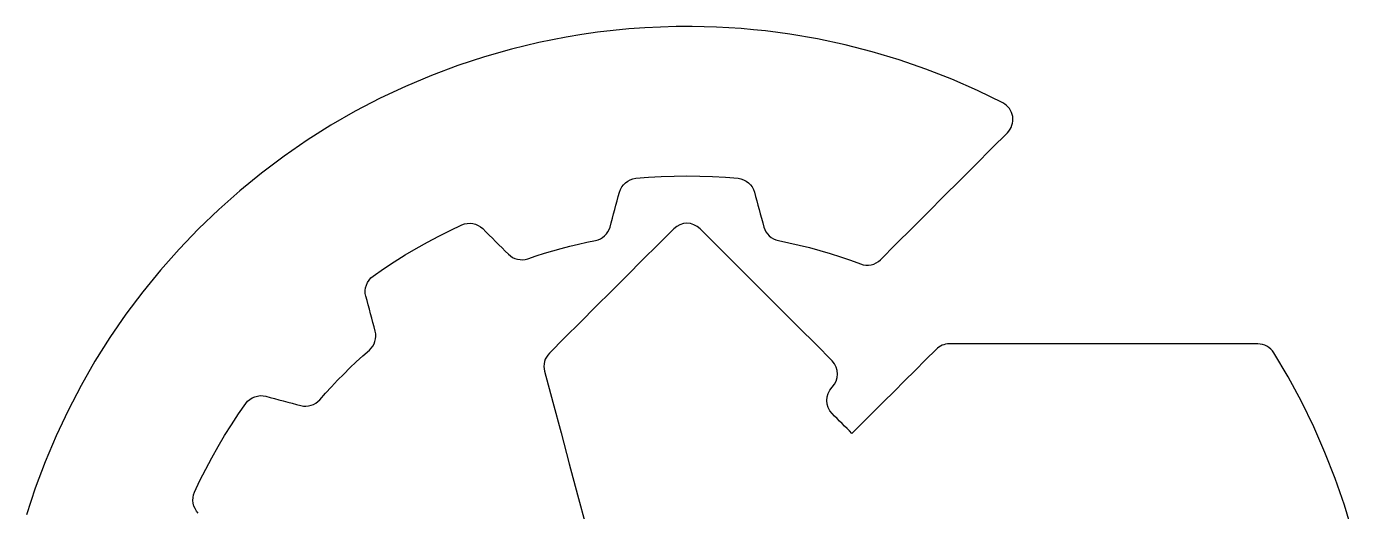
# Model space of a CAD drawing. Extents: x 0 to 169, y 0 to 169.
# Drawn here: x 3.7 to 166.2, y 109.9 to 169.3 of the extents above; entities that cross this region are included whole.
import ezdxf

# ---------------------------------------------------------------- set-up
doc = ezdxf.new("R2010")
doc.units = 0
doc.layers.add('S', color=7, linetype='CONTINUOUS')

msp = doc.modelspace()

# ---------------------------------------------------------------- linework, layer by layer
at = {"layer": 'S', "color": 7}
for p, q in [((77.556368, 169.035158), (75.629299, 168.851049)), ((79.487147, 169.175234), (77.556368, 169.035158)), ((81.420634, 169.271264), (79.487147, 169.175234)), ((83.355832, 169.323234), (81.420634, 169.271264)), ((85.291744, 169.331128), (83.355832, 169.323234)), ((86.797283, 169.306708), (85.291744, 169.331128)), ((88.302202, 169.255686), (86.797283, 169.306708)), ((89.805995, 169.177979), (88.302202, 169.255686)), ((91.308173, 169.073583), (89.805995, 169.177979)), ((92.808258, 168.942494), (91.308173, 169.073583)), ((69.880316, 168.03467), (66.504665, 167.364379)), ((71.790275, 168.350791), (69.880316, 168.03467)), ((73.706934, 168.622922), (71.790275, 168.350791)), ((75.629299, 168.851049), (73.706934, 168.622922)), ((94.305765, 168.784707), (92.808258, 168.942494)), ((95.800217, 168.600218), (94.305765, 168.784707)), ((97.291123, 168.389024), (95.800217, 168.600218)), ((100.68298, 167.80628), (97.291123, 168.389024)), ((104.048215, 167.085726), (100.68298, 167.80628)), ((63.159143, 166.557027), (59.849117, 165.614498)), ((66.504665, 167.364379), (63.159143, 166.557027)), ((107.381431, 166.229114), (104.048215, 167.085726)), ((110.677237, 165.238194), (107.381431, 166.229114)), ((56.579939, 164.538678), (53.356976, 163.33145)), ((59.849117, 165.614498), (56.579939, 164.538678)), ((113.930237, 164.114718), (110.677237, 165.238194)), ((53.356976, 163.33145), (50.185582, 161.9947)), ((117.135043, 162.860435), (113.930237, 164.114718)), ((120.286257, 161.477097), (117.135043, 162.860435)), ((50.185582, 161.9947), (47.071122, 160.530311)), ((123.37849, 159.966454), (120.286257, 161.477097)), ((47.071122, 160.530311), (44.018951, 158.940169)), ((123.609274, 159.829058), (123.37849, 159.966454)), ((123.821714, 159.66499), (123.609274, 159.829058)), ((124.013687, 159.477192), (123.821714, 159.66499)), ((124.183071, 159.268608), (124.013687, 159.477192)), ((124.327744, 159.042178), (124.183071, 159.268608)), ((44.018951, 158.940169), (41.034408, 157.226385)), ((124.44558, 158.800847), (124.327744, 159.042178)), ((124.534463, 158.547556), (124.44558, 158.800847)), ((124.592265, 158.285248), (124.534463, 158.547556)), ((124.571381, 157.48362), (124.609933, 157.749441)), ((124.61727, 158.017802), (124.592265, 158.285248)), ((124.609933, 157.749441), (124.61727, 158.017802)), ((41.034408, 157.226385), (38.122236, 155.392372)), ((122.003672, 154.367554), (123.949533, 156.313551)), ((123.949533, 156.313551), (124.127372, 156.51484)), ((124.127372, 156.51484), (124.2796, 156.735948)), ((124.2796, 156.735948), (124.40509, 156.973417)), ((124.40509, 156.973417), (124.502725, 157.223793)), ((124.502725, 157.223793), (124.571381, 157.48362)), ((38.122236, 155.392372), (35.286899, 153.441626)), ((35.286899, 153.441626), (32.532862, 151.377642)), ((120.057815, 152.421558), (122.003672, 154.367554)), ((32.532862, 151.377642), (29.864592, 149.203912)), ((118.111955, 150.475561), (120.057815, 152.421558)), ((76.506797, 149.369836), (76.673122, 149.672667)), ((76.673122, 149.672667), (76.883206, 149.947647)), ((76.883206, 149.947647), (77.13116, 150.189791)), ((77.13116, 150.189791), (77.411097, 150.394114)), ((77.411097, 150.394114), (77.717119, 150.555631)), ((77.717119, 150.555631), (78.043342, 150.669356)), ((78.043342, 150.669356), (78.383871, 150.730305)), ((78.383871, 150.730305), (79.951235, 150.860584)), ((79.951235, 150.860584), (81.521212, 150.953641)), ((81.521212, 150.953641), (83.09293, 151.009475)), ((83.09293, 151.009475), (84.66552, 151.028087)), ((84.66552, 151.028087), (86.238113, 151.009475)), ((86.238113, 151.009475), (87.809831, 150.953641)), ((87.809831, 150.953641), (89.379808, 150.860584)), ((89.379808, 150.860584), (90.947171, 150.730305)), ((90.947171, 150.730305), (91.287701, 150.669361)), ((91.287701, 150.669361), (91.613921, 150.555638)), ((91.613921, 150.555638), (91.919946, 150.394122)), ((91.919946, 150.394122), (92.19988, 150.189798)), ((92.19988, 150.189798), (92.447834, 149.947652)), ((92.447834, 149.947652), (92.657918, 149.67267)), ((92.657918, 149.67267), (92.824243, 149.369836)), ((116.166095, 148.529564), (118.111955, 150.475561)), ((29.864592, 149.203912), (27.286551, 146.923933)), ((75.958939, 147.43514), (76.102666, 147.971473)), ((76.102666, 147.971473), (76.246396, 148.507805)), ((76.246396, 148.507805), (76.390127, 149.044138)), ((76.390127, 149.044138), (76.506797, 149.369836)), ((92.824243, 149.369836), (92.940916, 149.044138)), ((92.940916, 149.044138), (93.084646, 148.507805)), ((93.084646, 148.507805), (93.228374, 147.971473)), ((93.228374, 147.971473), (93.372104, 147.43514)), ((114.220238, 146.583568), (116.166095, 148.529564)), ((27.286551, 146.923933), (24.803208, 144.541198)), ((75.527749, 145.826143), (75.671479, 146.362475)), ((75.671479, 146.362475), (75.815209, 146.898808)), ((75.815209, 146.898808), (75.958939, 147.43514)), ((93.372104, 147.43514), (93.515834, 146.898808)), ((93.515834, 146.898808), (93.659564, 146.362475)), ((93.659564, 146.362475), (93.803291, 145.826143)), ((112.274377, 144.637571), (114.220238, 146.583568)), ((55.652333, 144.349372), (57.074993, 145.020279)), ((57.074993, 145.020279), (57.400347, 145.137779)), ((57.400347, 145.137779), (57.739669, 145.202442)), ((57.739669, 145.202442), (58.085371, 145.215633)), ((58.085371, 145.215633), (58.429874, 145.178715)), ((58.429874, 145.178715), (58.765592, 145.093054)), ((58.765592, 145.093054), (59.084943, 144.960014)), ((59.084943, 144.960014), (59.380342, 144.780961)), ((59.380342, 144.780961), (59.644206, 144.557259)), ((75.134777, 144.452113), (75.240291, 144.753478)), ((75.240291, 144.753478), (75.384021, 145.28981)), ((75.384021, 145.28981), (75.527749, 145.826143)), ((83.407244, 144.834618), (83.048224, 144.541267)), ((83.805324, 145.044154), (83.407244, 144.834618)), ((84.229451, 145.169876), (83.805324, 145.044154)), ((84.666596, 145.211783), (84.229451, 145.169876)), ((85.103741, 145.169876), (84.666596, 145.211783)), ((85.527865, 145.044154), (85.103741, 145.169876)), ((85.925945, 144.834618), (85.527865, 145.044154)), ((86.284963, 144.541267), (85.925945, 144.834618)), ((93.803291, 145.826143), (93.947021, 145.28981)), ((93.947021, 145.28981), (94.090752, 144.753478)), ((94.090752, 144.753478), (94.196275, 144.452114)), ((110.32852, 142.691575), (112.274377, 144.637571)), ((24.803208, 144.541198), (22.419028, 142.059201)), ((52.85688, 142.907353), (54.246048, 143.644918)), ((54.246048, 143.644918), (55.652333, 144.349372)), ((59.644206, 144.557259), (60.036808, 144.164587)), ((60.036808, 144.164587), (60.429413, 143.771915)), ((60.429413, 143.771915), (60.822015, 143.379243)), ((60.822015, 143.379243), (61.214617, 142.986571)), ((72.406111, 142.885991), (73.460968, 143.098179)), ((73.460968, 143.098179), (73.769151, 143.181645)), ((73.769151, 143.181645), (74.061723, 143.308665)), ((74.061723, 143.308665), (74.334239, 143.475098)), ((74.334239, 143.475098), (74.582251, 143.676802)), ((74.582251, 143.676802), (74.801309, 143.909633)), ((74.801309, 143.909633), (74.986966, 144.169451)), ((74.986966, 144.169451), (75.134777, 144.452113)), ((83.048224, 144.541267), (81.142329, 142.635234)), ((88.307579, 142.518445), (86.284963, 144.541267)), ((94.196275, 144.452114), (94.344088, 144.169452)), ((94.344088, 144.169452), (94.529751, 143.909635)), ((94.529751, 143.909635), (94.748812, 143.676803)), ((94.748812, 143.676803), (94.996823, 143.4751)), ((94.996823, 143.4751), (95.269334, 143.308667)), ((95.269334, 143.308667), (95.561903, 143.181646)), ((95.561903, 143.181646), (95.870075, 143.098179)), ((95.870075, 143.098179), (97.155135, 142.837022)), ((22.419028, 142.059201), (20.138378, 139.481659)), ((50.132896, 141.334629), (51.485582, 142.137112)), ((51.485582, 142.137112), (52.85688, 142.907353)), ((61.214617, 142.986571), (61.607222, 142.593899)), ((61.607222, 142.593899), (61.999824, 142.201227)), ((61.999824, 142.201227), (62.392429, 141.808555)), ((62.392429, 141.808555), (62.785031, 141.415883)), ((62.785031, 141.415883), (63.027099, 141.207637)), ((66.17318, 141.216022), (67.198829, 141.541155)), ((67.198829, 141.541155), (68.230204, 141.847683)), ((68.230204, 141.847683), (69.266965, 142.135518)), ((69.266965, 142.135518), (70.308765, 142.404573)), ((70.308765, 142.404573), (71.355262, 142.65476)), ((71.355262, 142.65476), (72.406111, 142.885991)), ((81.142329, 142.635234), (79.236432, 140.7292)), ((90.330192, 140.495624), (88.307579, 142.518445)), ((97.155135, 142.837022), (98.434078, 142.5476)), ((98.434078, 142.5476), (99.706305, 142.230082)), ((99.706305, 142.230082), (100.971217, 141.884634)), ((100.971217, 141.884634), (102.228217, 141.511424)), ((102.228217, 141.511424), (103.476701, 141.110618)), ((108.38266, 140.745578), (110.32852, 142.691575)), ((47.48636, 139.634677), (48.799574, 140.50034)), ((48.799574, 140.50034), (50.132896, 141.334629)), ((63.027099, 141.207637), (63.296432, 141.036764)), ((63.296432, 141.036764), (63.587118, 140.904624)), ((63.587118, 140.904624), (63.893231, 140.812572)), ((63.893231, 140.812572), (64.208857, 140.761967)), ((64.208857, 140.761967), (64.528073, 140.754149)), ((64.528073, 140.754149), (64.84496, 140.790502)), ((64.84496, 140.790502), (65.153604, 140.872372)), ((65.153604, 140.872372), (66.17318, 141.216022)), ((79.236432, 140.7292), (77.330537, 138.823167)), ((92.352808, 138.472799), (90.330192, 140.495624)), ((103.476701, 141.110618), (104.716077, 140.682388)), ((104.716077, 140.682388), (105.945739, 140.226899)), ((105.945739, 140.226899), (106.260417, 140.133537)), ((106.260417, 140.133537), (106.585136, 140.08811)), ((106.585136, 140.08811), (106.913439, 140.089239)), ((106.913439, 140.089239), (107.238867, 140.13558)), ((107.238867, 140.13558), (107.554961, 140.225756)), ((107.554961, 140.225756), (107.855263, 140.358392)), ((107.855263, 140.358392), (108.133317, 140.532122)), ((108.133317, 140.532122), (108.38266, 140.745578)), ((20.138378, 139.481659), (17.964726, 136.813338)), ((45.519638, 137.960622), (45.703921, 138.253456)), ((45.703921, 138.253456), (45.92958, 138.515025)), ((45.92958, 138.515025), (46.194003, 138.738079)), ((46.194003, 138.738079), (47.48636, 139.634677)), ((77.330537, 138.823167), (75.42464, 136.917134)), ((94.375424, 136.449977), (92.352808, 138.472799)), ((17.964726, 136.813338), (15.901192, 134.058965)), ((45.241198, 136.967056), (45.285662, 137.31017)), ((45.248564, 136.621687), (45.241198, 136.967056)), ((45.310393, 136.281312), (45.248564, 136.621687)), ((45.285662, 137.31017), (45.379346, 137.643774)), ((45.379346, 137.643774), (45.519638, 137.960622)), ((75.42464, 136.917134), (73.518745, 135.011101)), ((45.310461, 136.281518), (45.310393, 136.281312)), ((45.310531, 136.281724), (45.310461, 136.281518)), ((45.310599, 136.281933), (45.310531, 136.281724)), ((45.310667, 136.282139), (45.310599, 136.281933)), ((45.310737, 136.282345), (45.310667, 136.282139)), ((45.310805, 136.282554), (45.310737, 136.282345)), ((45.310876, 136.28276), (45.310805, 136.282554)), ((45.310943, 136.282966), (45.310876, 136.28276)), ((45.454674, 135.746634), (45.310943, 136.282966)), ((45.598404, 135.210302), (45.454674, 135.746634)), ((45.742131, 134.673969), (45.598404, 135.210302)), ((73.518745, 135.011101), (71.61285, 133.105065)), ((96.39804, 134.427155), (94.375424, 136.449977)), ((15.901192, 134.058965), (13.950892, 131.223261)), ((45.885861, 134.137637), (45.742131, 134.673969)), ((46.029591, 133.601302), (45.885861, 134.137637)), ((46.173319, 133.06497), (46.029591, 133.601302)), ((98.420657, 132.404333), (96.39804, 134.427155)), ((46.317049, 132.528637), (46.173319, 133.06497)), ((46.460779, 131.992305), (46.317049, 132.528637)), ((46.519998, 131.678519), (46.460779, 131.992305)), ((46.533177, 131.359777), (46.519998, 131.678519)), ((71.61285, 133.105065), (69.706953, 131.199032)), ((100.44327, 130.38151), (98.420657, 132.404333)), ((13.950892, 131.223261), (12.116945, 128.310959)), ((45.971631, 129.895284), (46.161623, 130.15157)), ((46.161623, 130.15157), (46.314568, 130.431977)), ((46.314568, 130.431977), (46.428673, 130.730693)), ((46.428673, 130.730693), (46.502141, 131.041896)), ((46.502141, 131.041896), (46.533177, 131.359777)), ((69.706953, 131.199032), (67.801058, 129.292999)), ((102.465886, 128.358688), (100.44327, 130.38151)), ((115.547408, 130.051618), (115.366665, 129.918587)), ((115.740324, 130.16642), (115.547408, 130.051618)), ((115.943439, 130.262181), (115.740324, 130.16642)), ((116.154779, 130.338079), (115.943439, 130.262181)), ((116.372372, 130.393296), (116.154779, 130.338079)), ((116.594247, 130.427016), (116.372372, 130.393296)), ((116.81843, 130.438418), (116.594247, 130.427016)), ((121.545929, 130.438418), (116.81843, 130.438418)), ((126.273425, 130.438418), (121.545929, 130.438418)), ((131.000923, 130.438418), (126.273425, 130.438418)), ((135.728419, 130.438418), (131.000923, 130.438418)), ((140.455918, 130.438418), (135.728419, 130.438418)), ((145.183417, 130.438418), (140.455918, 130.438418)), ((149.910913, 130.438418), (145.183417, 130.438418)), ((154.638412, 130.438418), (149.910913, 130.438418)), ((154.927478, 130.419001), (154.638412, 130.438418)), ((155.211345, 130.362082), (154.927478, 130.419001)), ((155.486041, 130.269889), (155.211345, 130.362082)), ((155.747579, 130.144644), (155.486041, 130.269889)), ((155.991978, 129.988561), (155.747579, 130.144644)), ((44.14464, 128.23203), (44.939, 128.957733)), ((44.939, 128.957733), (45.746393, 129.668933)), ((45.746393, 129.668933), (45.971631, 129.895284)), ((67.303907, 128.547791), (67.208922, 128.267164)), ((67.43492, 128.814785), (67.303907, 128.547791)), ((67.600965, 129.064425), (67.43492, 128.814785)), ((67.801058, 129.292999), (67.600965, 129.064425)), ((113.911594, 128.479542), (112.623129, 127.190937)), ((115.20006, 129.768146), (113.911594, 128.479542)), ((115.366665, 129.918587), (115.20006, 129.768146)), ((156.215261, 129.803864), (155.991978, 129.988561)), ((156.413443, 129.592767), (156.215261, 129.803864)), ((156.582547, 129.357495), (156.413443, 129.592767)), ((158.338771, 126.397673), (156.582547, 129.357495)), ((12.116945, 128.310959), (10.402467, 125.326783)), ((42.595974, 126.738123), (43.363556, 127.492074)), ((43.363556, 127.492074), (44.14464, 128.23203)), ((67.150954, 127.976619), (67.131001, 127.679871)), ((67.131001, 127.679871), (67.150022, 127.380633)), ((67.150022, 127.380633), (67.209049, 127.082626)), ((67.208922, 128.267164), (67.150954, 127.976619)), ((67.209049, 127.082626), (68.222664, 123.299635)), ((102.759118, 127.999696), (102.465886, 128.358688)), ((102.968569, 127.601678), (102.759118, 127.999696)), ((103.09424, 127.177645), (102.968569, 127.601678)), ((103.13613, 126.740601), (103.09424, 127.177645)), ((112.623129, 127.190937), (111.334663, 125.902336)), ((10.402467, 125.326783), (8.810577, 122.275462)), ((40.376604, 124.394798), (41.102265, 125.189231)), ((41.102265, 125.189231), (41.842133, 125.970425)), ((41.842133, 125.970425), (42.595974, 126.738123)), ((102.465886, 125.122505), (102.759118, 125.481501)), ((102.759118, 125.481501), (102.968569, 125.879521)), ((102.968569, 125.879521), (103.09424, 126.303557)), ((103.09424, 126.303557), (103.13613, 126.740601)), ((111.334663, 125.902336), (110.046197, 124.613732)), ((159.972841, 123.368731), (158.338771, 126.397673)), ((30.818203, 123.404198), (31.079786, 123.629857)), ((31.079786, 123.629857), (31.372631, 123.81414)), ((31.372631, 123.81414), (31.689485, 123.954427)), ((31.689485, 123.954427), (32.023091, 124.048108)), ((32.023091, 124.048108), (32.3662, 124.092566)), ((32.3662, 124.092566), (32.711556, 124.0852)), ((32.711556, 124.0852), (33.051904, 124.023377)), ((33.051904, 124.023377), (33.588169, 123.879647)), ((33.588169, 123.879647), (34.124431, 123.735919)), ((34.124431, 123.735919), (34.660695, 123.592189)), ((34.660695, 123.592189), (35.19696, 123.448462)), ((39.439045, 123.36213), (39.665387, 123.587375)), ((39.665387, 123.587375), (40.376604, 124.394798)), ((101.7956, 123.504142), (101.837493, 123.941284)), ((101.837493, 123.941284), (101.963172, 124.365405)), ((101.963172, 124.365405), (102.172637, 124.763488)), ((102.172637, 124.763488), (102.465886, 125.122505)), ((110.046197, 124.613732), (108.757734, 123.325128)), ((8.810577, 122.275462), (7.344393, 119.161718)), ((29.698619, 121.847333), (30.595137, 123.139773)), ((30.595137, 123.139773), (30.818203, 123.404198)), ((35.19696, 123.448462), (35.733222, 123.304732)), ((35.733222, 123.304732), (36.269486, 123.161002)), ((36.269486, 123.161002), (36.805748, 123.017274)), ((36.805748, 123.017274), (37.342012, 122.873544)), ((37.342012, 122.873544), (37.655795, 122.81428)), ((37.655795, 122.81428), (37.974537, 122.801016)), ((37.974537, 122.801016), (38.292421, 122.83195)), ((38.292421, 122.83195), (38.603633, 122.905311)), ((38.603633, 122.905311), (38.902351, 123.019315)), ((38.902351, 123.019315), (39.182762, 123.17218)), ((39.182762, 123.17218), (39.439045, 123.36213)), ((68.222664, 123.299635), (69.236282, 119.516646)), ((101.837493, 123.066996), (101.7956, 123.504142)), ((101.963169, 122.642873), (101.837493, 123.066996)), ((102.172635, 122.24479), (101.963169, 122.642873)), ((102.465886, 121.885769), (102.172635, 122.24479)), ((102.769193, 121.582462), (102.465886, 121.885769)), ((107.469268, 122.036527), (106.180803, 120.747923)), ((108.757734, 123.325128), (107.469268, 122.036527)), ((161.48258, 120.275903), (159.972841, 123.368731)), ((27.998796, 119.200597), (28.833024, 120.534021)), ((28.833024, 120.534021), (29.698619, 121.847333)), ((103.072497, 121.279158), (102.769193, 121.582462)), ((103.375804, 120.975851), (103.072497, 121.279158)), ((103.679111, 120.672544), (103.375804, 120.975851)), ((103.982418, 120.369237), (103.679111, 120.672544)), ((104.285725, 120.06593), (103.982418, 120.369237)), ((106.180803, 120.747923), (104.892337, 119.459319)), ((162.865819, 117.124432), (161.48258, 120.275903)), ((7.344393, 119.161718), (6.006809, 115.990587)), ((27.196371, 117.847813), (27.998796, 119.200597)), ((69.236282, 119.516646), (70.249898, 115.733655)), ((104.58903, 119.762626), (104.285725, 120.06593)), ((104.892337, 119.459319), (104.58903, 119.762626)), ((26.426189, 116.476427), (27.196371, 117.847813)), ((164.12039, 113.919556), (162.865819, 117.124432)), ((6.006809, 115.990587), (4.799608, 112.767607)), ((25.688689, 115.087197), (26.426189, 116.476427)), ((70.249898, 115.733655), (71.263513, 111.950664)), ((24.98431, 113.680881), (25.688689, 115.087197)), ((165.244117, 110.66651), (164.12039, 113.919556)), ((4.799608, 112.767607), (3.724235, 109.498251)), ((24.195923, 111.932892), (24.313489, 112.258229)), ((24.313489, 112.258229), (24.98431, 113.680881)), ((24.117961, 111.247781), (24.131203, 111.593545)), ((24.154826, 110.903196), (24.117961, 111.247781)), ((24.131203, 111.593545), (24.195923, 111.932892)), ((24.240428, 110.56738), (24.154826, 110.903196)), ((24.373397, 110.247924), (24.240428, 110.56738)), ((71.263513, 111.950664), (72.277128, 108.167672)), ((166.234832, 107.370536), (165.244117, 110.66651)), ((24.552365, 109.952423), (24.373397, 110.247924)), ((24.775959, 109.688466), (24.552365, 109.952423))]:
    msp.add_line(p, q, dxfattribs=at)

doc.saveas('drawing.dxf')
